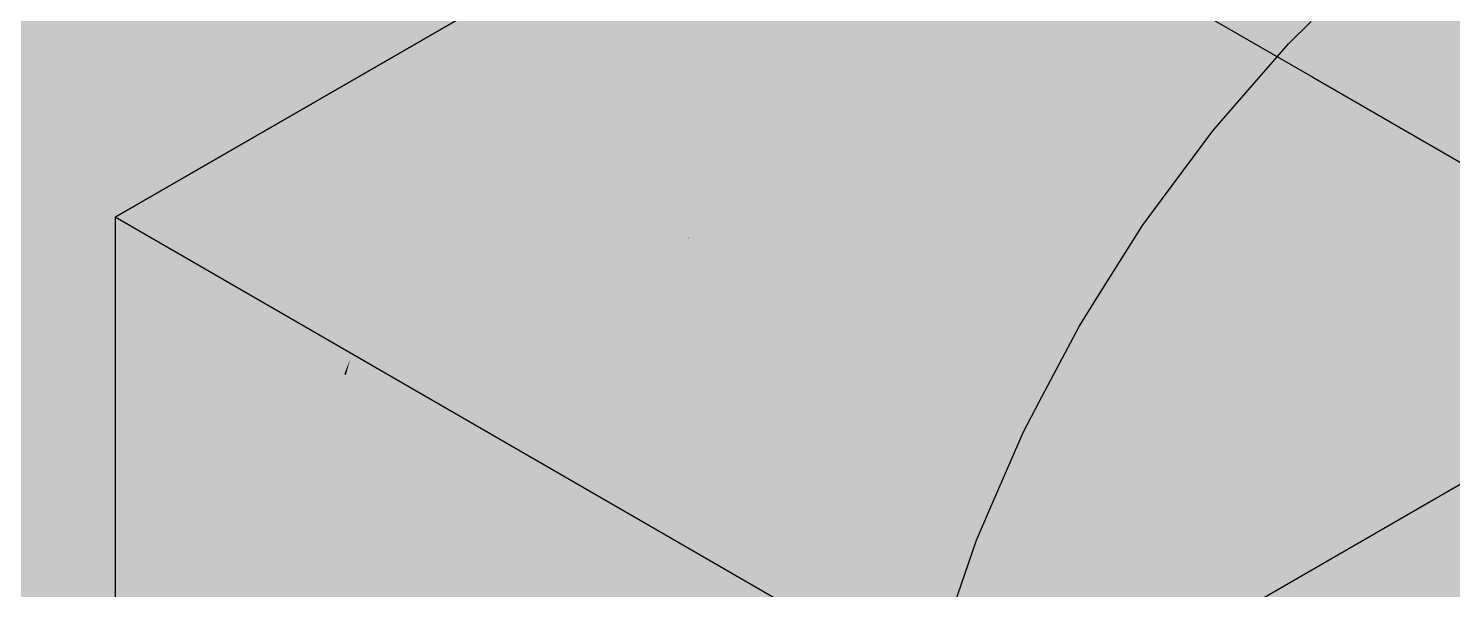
# Model space of a CAD drawing. Extents: x 0 to 297, y 0 to 210.
# Drawn here: x 212.49 to 220.29, y 155.5 to 158.57 of the extents above; entities that cross this region are included whole.
import ezdxf

# ---------------------------------------------------------------- set-up
doc = ezdxf.new("R2010")
doc.units = 0
doc.layers.add('SOMBRA', color=8, linetype='CONTINUOUS')
doc.layers.add('VISIBLE', color=7, linetype='CONTINUOUS')

msp = doc.modelspace()

# ---------------------------------------------------------------- linework, layer by layer
at = {"layer": 'SOMBRA', "color": 253}
for points in [[(227.1066, 165.7062), (224.2716, 161.887), (212.9645, 154.5031)], [(227.1066, 165.7062), (212.9645, 154.5031), (212.9645, 157.5412)], [(212.9645, 153.3763), (212.9645, 154.5031), (220.2812, 159.2811)], [(218.9749, 158.0149), (217.2098, 159.034), (216.9539, 158.7192)], [(216.8, 158.5299), (216.0047, 158.989), (215.7043, 158.7264)], [(216.0047, 158.989), (216.8, 158.5299), (216.9539, 158.7192)], [(212.8198, 158.5799), (212.8384, 158.5692), (213.0013, 158.867)], [(212.8384, 158.5692), (213.8767, 158.3284), (213.0013, 158.867)], [(212.9645, 152.2625), (212.9645, 153.3763), (219.8276, 158.9151)], [(214.0542, 158.608), (213.0013, 158.867), (213.8767, 158.3284)], [(214.0542, 158.608), (214.951, 158.4244), (214.25, 158.8562)], [(215.1318, 158.7394), (214.25, 158.8562), (214.951, 158.4244)], [(215.4855, 158.5352), (215.1318, 158.7394), (214.951, 158.4244)], [(215.1318, 158.7394), (215.4855, 158.5352), (215.7043, 158.7264)], [(215.4855, 158.5352), (216.5692, 158.1936), (215.7043, 158.7264)], [(216.8, 158.5299), (215.7043, 158.7264), (216.5692, 158.1936)], [(216.8, 158.5299), (218.7002, 157.6444), (216.9539, 158.7192)], [(218.9749, 158.0149), (216.9539, 158.7192), (218.7002, 157.6444)], [(212.8384, 158.5692), (213.7101, 158.066), (213.8767, 158.3284)], [(214.8069, 158.1734), (214.0542, 158.608), (213.8767, 158.3284)], [(214.0542, 158.608), (214.8069, 158.1734), (214.951, 158.4244)], [(212.9645, 151.1223), (212.9645, 152.2625), (219.3897, 158.4906)], [(215.4855, 158.5352), (214.951, 158.4244), (215.2257, 158.2551)], [(216.4295, 157.9902), (215.4855, 158.5352), (215.2257, 158.2551)], [(215.4855, 158.5352), (216.4295, 157.9902), (216.5692, 158.1936)], [(218.5903, 157.4962), (216.8, 158.5299), (216.5692, 158.1936)], [(216.8, 158.5299), (218.5903, 157.4962), (218.7002, 157.6444)], [(214.8069, 158.1734), (215.2257, 158.2551), (214.951, 158.4244)], [(213.7101, 158.066), (214.6548, 157.8496), (213.8767, 158.3284)], [(214.8069, 158.1734), (213.8767, 158.3284), (214.6548, 157.8496)], [(214.8069, 158.1734), (215.0302, 158.0445), (215.2257, 158.2551)], [(215.0302, 158.0445), (216.2274, 157.6381), (215.2257, 158.2551)], [(216.4295, 157.9902), (215.2257, 158.2551), (216.2274, 157.6381)], [(215.0302, 158.0445), (214.8069, 158.1734), (214.6548, 157.8496)], [(216.4295, 157.9902), (218.342, 157.1013), (216.5692, 158.1936)], [(218.5903, 157.4962), (216.5692, 158.1936), (218.342, 157.1013)], [(212.9645, 149.9075), (212.9645, 151.1223), (218.9749, 158.0149)], [(213.7101, 158.066), (214.5331, 157.5908), (214.6548, 157.8496)], [(215.0302, 158.0445), (214.6548, 157.8496), (214.8139, 157.7517)], [(216.1018, 157.4258), (215.0302, 158.0445), (214.8139, 157.7517)], [(215.0302, 158.0445), (216.1018, 157.4258), (216.1095, 157.4328)], [(215.0302, 158.0445), (216.1095, 157.4328), (216.2274, 157.6381)], [(218.2426, 156.9434), (216.4295, 157.9902), (216.2274, 157.6381)], [(216.4295, 157.9902), (218.2426, 156.9434), (218.342, 157.1013)], [(214.5331, 157.5908), (214.8139, 157.7517), (214.6548, 157.8496)], [(214.5331, 157.5908), (214.6466, 157.5253), (214.8139, 157.7517)], [(214.6466, 157.5253), (215.8377, 157.1218), (214.8139, 157.7517)], [(216.1018, 157.4258), (214.8139, 157.7517), (215.8377, 157.1218)], [(216.1046, 157.4242), (218.0248, 156.5308), (216.2274, 157.6381)], [(218.2426, 156.9434), (216.2274, 157.6381), (218.0248, 156.5308)], [(213.7793, 149.8467), (212.9645, 149.9075), (218.5903, 157.4962)], [(214.6466, 157.5253), (215.6732, 156.9325), (215.8377, 157.1218)], [(216.1046, 157.4242), (216.1018, 157.4258), (215.8377, 157.1218)], [(216.1046, 157.4242), (215.8377, 157.1218), (215.9346, 157.0623)], [(217.9377, 156.3658), (216.1046, 157.4242), (215.9346, 157.0623)], [(216.1018, 157.4258), (216.1046, 157.4242), (216.1095, 157.4328)], [(216.1046, 157.4242), (217.9377, 156.3658), (218.0248, 156.5308)], [(215.6732, 156.9325), (215.9346, 157.0623), (215.8377, 157.1218)], [(215.6732, 156.9325), (215.8308, 156.8415), (215.9346, 157.0623)], [(215.8308, 156.8415), (217.7542, 155.9427), (215.9346, 157.0623)], [(217.9377, 156.3658), (215.9346, 157.0623), (217.7542, 155.9427)], [(214.81, 150.4418), (213.7793, 149.8467), (218.2426, 156.9434)], [(215.8308, 156.8415), (217.6808, 155.7735), (217.7542, 155.9427)], [(215.5546, 150.8717), (214.81, 150.4418), (217.9377, 156.3658)], [(216.1116, 151.1933), (215.5546, 150.8717), (217.6808, 155.7735)]]:
    msp.add_solid(points, dxfattribs=at)
at = {"layer": 'SOMBRA', "color": 254}
for points in [[(233.4706, 163.665), (217.1527, 159.9593), (217.9142, 154.6835)], [(217.1527, 159.9593), (212.9645, 157.5412), (217.9142, 154.6835)], [(219.3897, 158.4906), (217.6517, 159.494), (217.3752, 159.2062)], [(217.6517, 159.494), (219.3897, 158.4906), (219.5148, 158.6119)], [(217.2098, 159.034), (219.0934, 158.1508), (217.3752, 159.2062)], [(219.3897, 158.4906), (217.3752, 159.2062), (219.0934, 158.1508)], [(217.2098, 159.034), (218.9749, 158.0149), (219.0934, 158.1508)], [(220.1957, 158.4992), (219.3631, 158.9799), (218.9363, 158.8962)], [(220.8595, 158.6881), (219.3631, 158.9799), (220.1957, 158.4992)], [(219.8128, 158.3901), (218.9363, 158.8962), (218.7495, 158.8596)], [(220.1957, 158.4992), (218.9363, 158.8962), (219.8128, 158.3901)], [(219.6064, 158.3314), (218.7186, 158.8439), (218.6526, 158.8105)], [(219.6064, 158.3314), (218.6526, 158.8105), (219.5235, 158.3078)], [(219.8128, 158.3901), (218.7495, 158.8596), (218.7186, 158.8439)], [(219.8128, 158.3901), (218.7186, 158.8439), (219.6064, 158.3314)], [(221.5665, 158.2799), (220.8595, 158.6881), (220.1957, 158.4992)], [(220.9724, 158.0507), (220.1957, 158.4992), (219.8128, 158.3901)], [(221.5665, 158.2799), (220.1957, 158.4992), (220.9724, 158.0507)], [(220.4449, 157.8472), (219.6064, 158.3314), (219.5235, 158.3078)], [(220.6296, 157.9185), (219.8128, 158.3901), (219.6064, 158.3314)], [(220.6296, 157.9185), (219.6064, 158.3314), (220.4449, 157.8472)], [(220.9724, 158.0507), (219.8128, 158.3901), (220.6296, 157.9185)], [(220.4449, 157.8472), (219.5235, 158.3078), (220.3707, 157.8186)]]:
    msp.add_solid(points, dxfattribs=at)
at = {"layer": 'SOMBRA', "color": 252}
for points in [[(233.4706, 163.665), (217.9142, 151.6453), (231.0353, 160.2138)], [(233.4706, 163.665), (217.9142, 154.6835), (217.9142, 151.6453)], [(220.4479, 160.5188), (221.8947, 158.1737), (219.8143, 159.9713)], [(218.0514, 158.448), (215.326, 159.4994), (216.0016, 160.2904)], [(218.0514, 158.448), (216.0016, 160.2904), (218.6385, 158.9553)], [(219.8143, 159.9713), (221.5318, 157.9348), (219.2193, 159.4572)], [(219.8143, 159.9713), (221.8947, 158.1737), (221.5318, 157.9348)], [(217.438, 157.918), (214.8483, 158.9403), (215.326, 159.4994)], [(217.438, 157.918), (215.326, 159.4994), (218.0514, 158.448)], [(213.9582, 157.8982), (211.6613, 159.2383), (212.0376, 159.4556)], [(213.9582, 157.8982), (212.0376, 159.4556), (214.6526, 158.7111)], [(219.2193, 159.4572), (221.175, 157.6999), (218.7835, 159.0806)], [(219.2193, 159.4572), (221.5318, 157.9348), (221.175, 157.6999)], [(213.9582, 157.8982), (211.2257, 158.4976), (211.6613, 159.2383)], [(220.5851, 158.4777), (219.763, 158.9523), (219.8226, 159.2276)], [(220.5851, 158.4777), (219.8226, 159.2276), (220.6429, 158.7799)], [(219.5639, 158.39), (218.6848, 158.8975), (218.7495, 159.137)], [(219.5639, 158.39), (218.7495, 159.137), (218.7578, 159.1573)], [(219.5639, 158.39), (218.7578, 159.1573), (219.6617, 158.6661)], [(218.6385, 158.9553), (218.7835, 159.0806), (220.0355, 158.3577)], [(218.0514, 158.448), (218.6385, 158.9553), (219.9342, 158.2992)], [(218.6385, 158.9553), (220.0355, 158.3577), (219.9342, 158.2992)], [(219.763, 158.9523), (220.5019, 158.2095), (219.6617, 158.6661)], [(219.763, 158.9523), (220.5851, 158.4777), (220.5019, 158.2095)], [(214.6526, 158.7111), (214.8483, 158.9403), (215.822, 158.3781)], [(217.438, 157.918), (215.822, 158.3781), (214.8483, 158.9403)], [(218.6848, 158.8975), (219.5235, 158.3078), (218.6526, 158.8105)], [(218.6848, 158.8975), (219.5639, 158.39), (219.5235, 158.3078)], [(211.7238, 158.4976), (212.7051, 158.3116), (211.8493, 158.837)], [(212.8198, 158.5799), (211.8493, 158.837), (212.7051, 158.3116)], [(216.7759, 157.346), (213.9582, 157.8982), (214.6526, 158.7111)], [(216.7759, 157.346), (214.6526, 158.7111), (215.822, 158.3781)], [(220.4069, 157.9033), (219.5639, 158.39), (219.6617, 158.6661)], [(220.4069, 157.9033), (219.6617, 158.6661), (220.5019, 158.2095)], [(212.8384, 158.5692), (212.8198, 158.5799), (212.7051, 158.3116)], [(212.8384, 158.5692), (212.7051, 158.3116), (212.7234, 158.3004)], [(213.7101, 158.066), (212.8384, 158.5692), (212.7234, 158.3004)], [(213.9582, 157.8982), (211.3932, 158.4009), (211.2257, 158.4976)], [(212.5746, 158.0064), (211.7238, 158.4976), (211.6567, 158.2495)], [(211.7238, 158.4976), (212.5746, 158.0064), (212.7051, 158.3116)], [(213.2179, 157.0314), (210.5443, 157.3385), (211.1921, 158.4403)], [(213.2179, 157.0314), (211.1921, 158.4403), (211.3932, 158.4009)], [(213.3986, 157.243), (211.3932, 158.4009), (213.9582, 157.8982)], [(213.2179, 157.0314), (211.3932, 158.4009), (213.3986, 157.243)], [(217.438, 157.918), (218.0514, 158.448), (219.3345, 157.953)], [(218.0514, 158.448), (219.9342, 158.2992), (219.3345, 157.953)], [(217.1099, 157.6345), (215.822, 158.3781), (217.438, 157.918)], [(216.7759, 157.346), (215.822, 158.3781), (217.1099, 157.6345)], [(219.5639, 158.39), (220.3707, 157.8186), (219.5235, 158.3078)], [(219.5639, 158.39), (220.4069, 157.9033), (220.3707, 157.8186)], [(221.1502, 157.6836), (219.9342, 158.2992), (220.0355, 158.3577)], [(221.1502, 157.6836), (220.0355, 158.3577), (221.175, 157.6999)], [(211.5654, 157.9117), (212.4915, 157.7387), (211.6567, 158.2495)], [(212.5746, 158.0064), (211.6567, 158.2495), (212.4915, 157.7387)], [(212.5746, 158.0064), (212.7234, 158.3004), (212.7051, 158.3116)], [(212.5746, 158.0064), (212.5931, 157.9957), (212.7234, 158.3004)], [(212.5931, 157.9957), (213.5698, 157.7808), (212.7234, 158.3004)], [(213.7101, 158.066), (212.7234, 158.3004), (213.5698, 157.7808)], [(220.7374, 157.4118), (219.3345, 157.953), (219.9342, 158.2992)], [(220.7374, 157.4118), (219.9342, 158.2992), (221.1502, 157.6836)], [(214.5331, 157.5908), (213.7101, 158.066), (213.5698, 157.7808)], [(212.5931, 157.9957), (212.5746, 158.0064), (212.4915, 157.7387)], [(212.5931, 157.9957), (212.4915, 157.7387), (212.5099, 157.7275)], [(213.4361, 157.509), (212.5931, 157.9957), (212.5099, 157.7275)], [(212.5931, 157.9957), (213.4361, 157.509), (213.5698, 157.7808)], [(217.438, 157.918), (219.3345, 157.953), (218.6675, 157.5679)], [(220.278, 157.1094), (218.6675, 157.5679), (219.3345, 157.953)], [(220.278, 157.1094), (219.3345, 157.953), (220.7374, 157.4118)], [(211.5654, 157.9117), (212.3964, 157.432), (212.4915, 157.7387)], [(216.0372, 156.7077), (213.3986, 157.243), (213.9582, 157.8982)], [(216.0372, 156.7077), (213.9582, 157.8982), (216.7759, 157.346)], [(217.1099, 157.6345), (217.438, 157.918), (218.6675, 157.5679)], [(213.4361, 157.509), (214.4122, 157.2637), (213.5698, 157.7808)], [(214.5331, 157.5908), (213.5698, 157.7808), (214.4122, 157.2637)], [(212.3964, 157.432), (212.5099, 157.7275), (212.4915, 157.7387)], [(212.3964, 157.432), (212.4149, 157.4213), (212.5099, 157.7275)], [(212.4149, 157.4213), (213.3348, 157.2228), (212.5099, 157.7275)], [(213.4361, 157.509), (212.5099, 157.7275), (213.3348, 157.2228)], [(216.7759, 157.346), (217.1099, 157.6345), (217.9464, 157.1516)], [(217.1099, 157.6345), (218.6675, 157.5679), (217.9464, 157.1516)], [(217.9142, 154.6835), (212.9645, 157.5412), (212.9645, 154.5031)], [(214.6466, 157.5253), (214.5331, 157.5908), (214.4122, 157.2637)], [(219.7515, 156.7628), (217.9464, 157.1516), (218.6675, 157.5679)], [(219.7515, 156.7628), (218.6675, 157.5679), (220.278, 157.1094)], [(214.2505, 156.762), (213.4361, 157.509), (213.3348, 157.2228)], [(214.2505, 156.762), (214.3152, 157.0015), (213.4361, 157.509)], [(213.4361, 157.509), (214.3152, 157.0015), (214.4122, 157.2637)], [(214.6466, 157.5253), (214.4122, 157.2637), (214.4761, 157.2245)], [(215.6732, 156.9325), (214.6466, 157.5253), (214.4761, 157.2245)], [(213.237, 156.9466), (212.4149, 157.4213), (212.3645, 157.1579)], [(212.4149, 157.4213), (213.237, 156.9466), (213.3348, 157.2228)], [(223.2802, 156.2546), (220.278, 157.1094), (220.7374, 157.4118)], [(212.4881, 156.177), (210.5443, 157.3385), (213.2179, 157.0314)], [(216.0372, 156.7077), (216.7759, 157.346), (217.9011, 157.1254)], [(216.7759, 157.346), (217.9464, 157.1516), (217.9011, 157.1254)], [(213.2179, 157.0314), (213.3986, 157.243), (213.901, 156.953)], [(216.0372, 156.7077), (213.901, 156.953), (213.3986, 157.243)], [(214.3152, 157.0015), (214.4761, 157.2245), (214.4122, 157.2637)], [(212.3067, 156.8558), (213.1757, 156.6637), (212.3645, 157.1579)], [(213.237, 156.9466), (212.3645, 157.1579), (213.1757, 156.6637)], [(213.237, 156.9466), (214.2182, 156.6823), (213.3348, 157.2228)], [(214.2505, 156.762), (213.3348, 157.2228), (214.2182, 156.6823)], [(214.3152, 157.0015), (214.3412, 156.9865), (214.4761, 157.2245)], [(214.3412, 156.9865), (215.4655, 156.6172), (214.4761, 157.2245)], [(215.6732, 156.9325), (214.4761, 157.2245), (215.4655, 156.6172)], [(217.9011, 157.1254), (217.9464, 157.1516), (218.0382, 157.0986)], [(219.7515, 156.7628), (218.0382, 157.0986), (217.9464, 157.1516)], [(216.0372, 156.7077), (217.9011, 157.1254), (216.9883, 156.5984)], [(219.1286, 156.3526), (216.9883, 156.5984), (217.9011, 157.1254)], [(219.1286, 156.3526), (217.9011, 157.1254), (218.0382, 157.0986)], [(219.2228, 156.4147), (218.0382, 157.0986), (219.7515, 156.7628)], [(219.1286, 156.3526), (218.0382, 157.0986), (219.2228, 156.4147)], [(223.0191, 156.1224), (219.7515, 156.7628), (220.278, 157.1094)], [(223.0191, 156.1224), (220.278, 157.1094), (223.2802, 156.2546)], [(215.1832, 155.9697), (212.4881, 156.177), (213.2179, 157.0314)], [(215.1832, 155.9697), (213.2179, 157.0314), (213.901, 156.953)], [(214.3412, 156.9865), (214.3152, 157.0015), (214.2505, 156.762)], [(214.1192, 156.4373), (213.237, 156.9466), (213.1757, 156.6637)], [(213.237, 156.9466), (214.1192, 156.4373), (214.2182, 156.6823)], [(215.3518, 156.1154), (213.901, 156.953), (216.0372, 156.7077)], [(215.1832, 155.9697), (213.901, 156.953), (215.3518, 156.1154)], [(215.332, 156.4144), (214.3412, 156.9865), (214.2505, 156.762)], [(214.3412, 156.9865), (215.332, 156.4144), (215.4655, 156.6172)], [(215.8308, 156.8415), (215.6732, 156.9325), (215.4655, 156.6172)], [(213.1161, 156.3885), (212.3067, 156.8558), (212.2899, 156.6014)], [(212.3067, 156.8558), (213.1161, 156.3885), (213.1757, 156.6637)], [(215.8308, 156.8415), (215.4655, 156.6172), (215.6956, 156.4759)], [(217.6808, 155.7735), (215.8308, 156.8415), (215.6956, 156.4759)], [(214.2505, 156.762), (214.2182, 156.6823), (214.2274, 156.6767)], [(215.332, 156.4144), (214.2505, 156.762), (214.2274, 156.6767)], [(222.6705, 155.9459), (219.2228, 156.4147), (219.7515, 156.7628)], [(222.6705, 155.9459), (219.7515, 156.7628), (223.0191, 156.1224)], [(214.1192, 156.4373), (214.2274, 156.6767), (214.2182, 156.6823)], [(215.6336, 155.9527), (215.3518, 156.1154), (216.0372, 156.7077)], [(215.6336, 155.9527), (216.0372, 156.7077), (216.9883, 156.5984)], [(213.1161, 156.3885), (214.045, 156.1342), (213.1757, 156.6637)], [(214.1192, 156.4373), (213.1757, 156.6637), (214.045, 156.1342)], [(214.1192, 156.4373), (214.1568, 156.4156), (214.2274, 156.6767)], [(214.1568, 156.4156), (215.1825, 156.0923), (214.2274, 156.6767)], [(215.332, 156.4144), (214.2274, 156.6767), (215.1825, 156.0923)], [(215.332, 156.4144), (215.6956, 156.4759), (215.4655, 156.6172)], [(212.2705, 156.3089), (213.0956, 156.1131), (212.2899, 156.6014)], [(213.1161, 156.3885), (212.2899, 156.6014), (213.0956, 156.1131)], [(215.6336, 155.9527), (216.9883, 156.5984), (215.8553, 155.9443)], [(218.3641, 155.8494), (215.8553, 155.9443), (216.9883, 156.5984)], [(218.3641, 155.8494), (216.9883, 156.5984), (219.1286, 156.3526)], [(215.332, 156.4144), (215.6129, 156.2522), (215.6956, 156.4759)], [(215.6129, 156.2522), (217.5347, 155.347), (215.6956, 156.4759)], [(217.6808, 155.7735), (215.6956, 156.4759), (217.5347, 155.347)], [(213.9845, 155.8871), (213.1161, 156.3885), (213.0956, 156.1131)], [(213.1161, 156.3885), (213.9845, 155.8871), (214.045, 156.1342)], [(214.1568, 156.4156), (214.1192, 156.4373), (214.045, 156.1342)], [(214.1568, 156.4156), (214.045, 156.1342), (214.1035, 156.0985)], [(215.084, 155.8803), (214.1568, 156.4156), (214.1035, 156.0985)], [(214.1568, 156.4156), (215.084, 155.8803), (215.1825, 156.0923)], [(215.6129, 156.2522), (215.332, 156.4144), (215.1825, 156.0923)], [(217.9142, 151.6453), (217.9142, 150.5186), (225.2309, 156.4234)], [(219.1286, 156.3526), (219.2228, 156.4147), (219.3803, 156.3237)], [(222.6705, 155.9459), (219.3803, 156.3237), (219.2228, 156.4147)], [(213.0756, 155.8441), (212.2705, 156.3089), (212.2873, 156.0676)], [(212.2705, 156.3089), (213.0756, 155.8441), (213.0956, 156.1131)], [(218.3641, 155.8494), (219.1286, 156.3526), (219.3803, 156.3237)], [(218.3641, 155.8494), (219.3803, 156.3237), (220.3308, 155.7749)], [(222.1936, 155.7044), (219.3803, 156.3237), (222.6705, 155.9459)], [(222.1936, 155.7044), (220.3308, 155.7749), (219.3803, 156.3237)], [(215.6129, 156.2522), (215.1825, 156.0923), (215.5147, 155.8891)], [(217.4762, 155.1764), (215.6129, 156.2522), (215.5147, 155.8891)], [(215.6129, 156.2522), (217.4762, 155.1764), (217.5347, 155.347)], [(212.401, 156.075), (212.4881, 156.177), (212.6833, 156.0643)], [(215.1832, 155.9697), (212.6833, 156.0643), (212.4881, 156.177)], [(214.1558, 155.082), (211.8169, 155.3912), (212.401, 156.075)], [(212.3067, 155.79), (213.0961, 155.5803), (212.2873, 156.0676)], [(213.0756, 155.8441), (212.2873, 156.0676), (213.0961, 155.5803)], [(214.1558, 155.082), (212.401, 156.075), (212.6833, 156.0643)], [(214.2475, 155.1612), (212.6833, 156.0643), (215.1832, 155.9697)], [(214.1558, 155.082), (212.6833, 156.0643), (214.2475, 155.1612)], [(213.0756, 155.8441), (213.9597, 155.5894), (213.0956, 156.1131)], [(213.9845, 155.8871), (213.0956, 156.1131), (213.9597, 155.5894)], [(213.9845, 155.8871), (214.1035, 156.0985), (214.045, 156.1342)], [(213.9845, 155.8871), (214.0607, 155.8432), (214.1035, 156.0985)], [(214.0607, 155.8432), (214.9938, 155.5561), (214.1035, 156.0985)], [(215.084, 155.8803), (214.1035, 156.0985), (214.9938, 155.5561)], [(215.084, 155.8803), (215.5147, 155.8891), (215.1825, 156.0923)], [(215.1832, 155.9697), (215.3518, 156.1154), (215.6336, 155.9527)], [(217.9142, 150.5186), (217.9142, 149.4048), (224.7773, 156.0573)], [(214.3707, 155.0901), (214.2475, 155.1612), (215.1832, 155.9697)], [(214.3707, 155.0901), (215.1832, 155.9697), (215.6336, 155.9527)], [(214.3707, 155.0901), (215.6336, 155.9527), (215.7517, 155.8845)], [(215.6336, 155.9527), (215.8553, 155.9443), (215.7517, 155.8845)], [(217.384, 155.2041), (215.7517, 155.8845), (215.8553, 155.9443)], [(217.384, 155.2041), (215.8553, 155.9443), (218.3641, 155.8494)], [(213.9393, 155.3454), (213.0756, 155.8441), (213.0961, 155.5803)], [(213.0756, 155.8441), (213.9393, 155.3454), (213.9597, 155.5894)], [(214.0607, 155.8432), (213.9845, 155.8871), (213.9597, 155.5894)], [(214.0607, 155.8432), (213.9597, 155.5894), (214.0428, 155.539)], [(214.9335, 155.3392), (214.0607, 155.8432), (214.0428, 155.539)], [(214.0607, 155.8432), (214.9335, 155.3392), (214.9938, 155.5561)], [(214.3707, 155.0901), (215.7517, 155.8845), (214.3762, 155.0903)], [(216.958, 155.188), (214.3762, 155.0903), (215.7517, 155.8845)], [(215.4545, 155.6664), (215.084, 155.8803), (214.9938, 155.5561)], [(215.084, 155.8803), (215.4545, 155.6664), (215.5147, 155.8891)], [(215.4545, 155.6664), (217.3701, 154.7539), (215.5147, 155.8891)], [(217.4762, 155.1764), (215.5147, 155.8891), (217.3701, 154.7539)], [(217.384, 155.2041), (216.958, 155.188), (215.7517, 155.8845)], [(217.384, 155.2041), (218.3641, 155.8494), (220.3308, 155.7749)], [(213.1161, 155.3227), (212.3067, 155.79), (212.3571, 155.5656)], [(212.3067, 155.79), (213.1161, 155.3227), (213.0961, 155.5803)], [(217.384, 155.2041), (220.3308, 155.7749), (221.0774, 155.3439)], [(213.9393, 155.3454), (214.0428, 155.539), (213.9597, 155.5894)], [(215.4545, 155.6664), (214.9938, 155.5561), (215.3949, 155.3117)], [(217.3276, 154.5849), (215.4545, 155.6664), (215.3949, 155.3117)], [(215.4545, 155.6664), (217.3276, 154.5849), (217.3701, 154.7539)], [(217.9142, 149.4048), (217.9142, 148.2645), (224.3394, 155.6328)], [(212.4149, 155.308), (213.1774, 155.0747), (212.3571, 155.5656)], [(213.1161, 155.3227), (212.3571, 155.5656), (213.1774, 155.0747)], [(213.1161, 155.3227), (213.9642, 155.0574), (213.0961, 155.5803)], [(213.9393, 155.3454), (213.0961, 155.5803), (213.9642, 155.0574)], [(213.9393, 155.3454), (214.0284, 155.294), (214.0428, 155.539)], [(214.0284, 155.294), (214.9034, 155.0175), (214.0428, 155.539)], [(214.9335, 155.3392), (214.0428, 155.539), (214.9034, 155.0175)], [(214.9335, 155.3392), (215.3949, 155.3117), (214.9938, 155.5561)]]:
    msp.add_solid(points, dxfattribs=at)
at = {"layer": 'VISIBLE'}
for p, q in [((212.9645, 157.5412), (227.1066, 165.7062)), ((233.4706, 163.665), (217.9142, 154.6835)), ((217.1527, 159.9593), (212.9645, 157.5412)), ((218.6526, 158.8105), (219.5235, 158.3078)), ((219.3897, 158.4906), (219.5148, 158.6119)), ((219.0934, 158.1508), (219.3897, 158.4906)), ((219.5235, 158.3078), (220.3707, 157.8186)), ((218.9749, 158.0149), (219.0934, 158.1508)), ((218.7002, 157.6444), (218.9749, 158.0149)), ((218.5903, 157.4962), (218.7002, 157.6444)), ((217.9142, 154.6835), (212.9645, 157.5412)), ((212.9645, 157.5412), (212.9645, 154.5031)), ((218.342, 157.1013), (218.5903, 157.4962)), ((218.2426, 156.9434), (218.342, 157.1013)), ((218.0248, 156.5308), (218.2426, 156.9434)), ((217.9377, 156.3658), (218.0248, 156.5308)), ((217.7542, 155.9427), (217.9377, 156.3658)), ((217.6808, 155.7735), (217.7542, 155.9427)), ((217.5347, 155.347), (217.6808, 155.7735))]:
    msp.add_line(p, q, dxfattribs=at)

doc.saveas('drawing.dxf')
